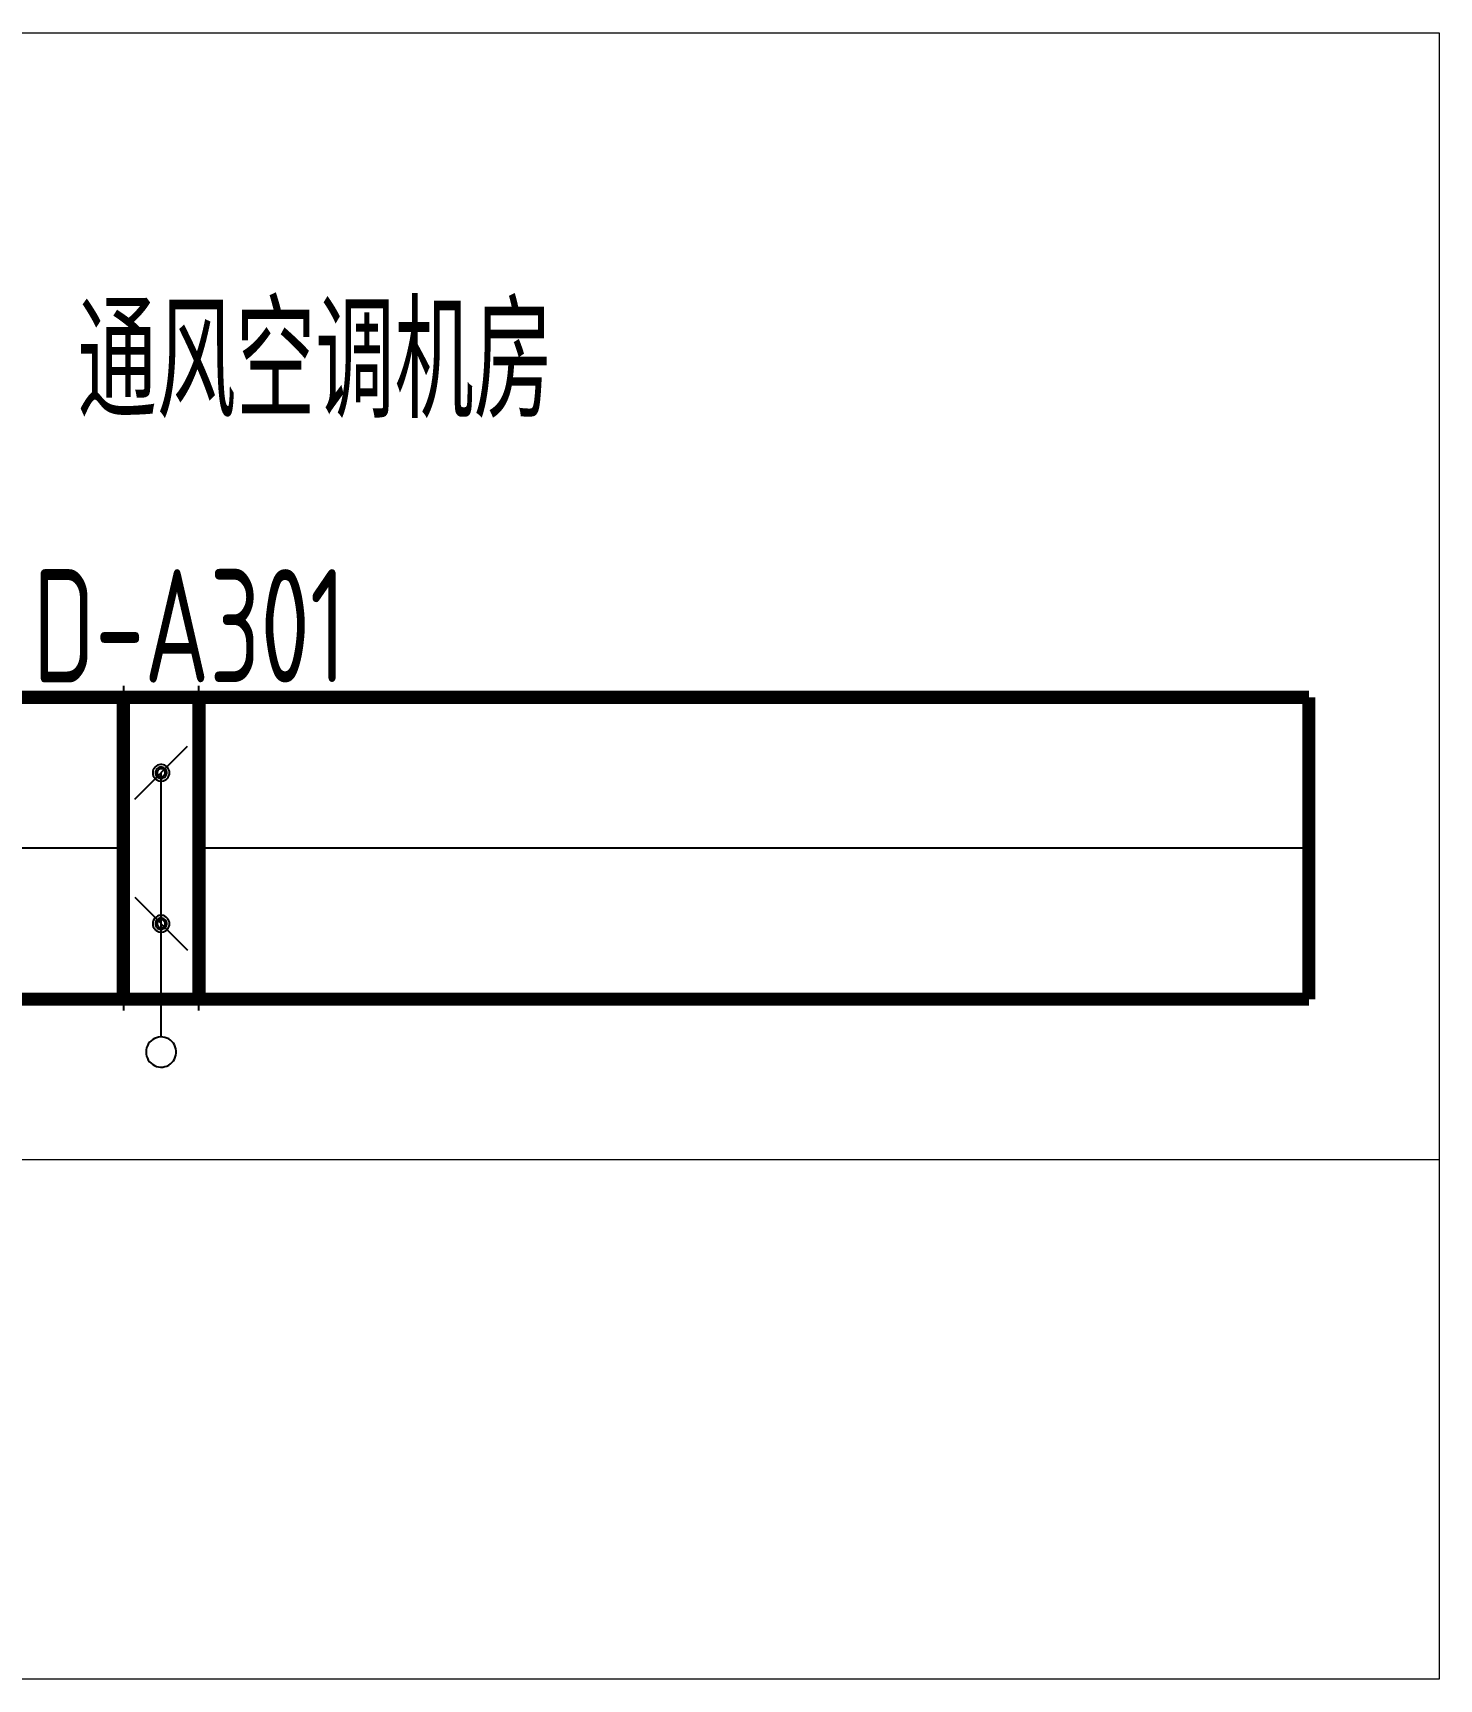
# Model space of a CAD drawing. Extents: x 4 to 13611208, y -605838 to 574722.
# Drawn here: x 13252682 to 13256407, y 232780 to 237142 of the extents above; entities that cross this region are included whole.
import ezdxf

# ---------------------------------------------------------------- set-up
doc = ezdxf.new("R2010")
doc.units = 0
doc.header["$LTSCALE"] = 1000
doc.header["$MEASUREMENT"] = 0
doc.linetypes.add('CENTER2', pattern=[28.575, 19.05, -3.175, 3.175, -3.175])
doc.linetypes.add('DOTE', pattern=[2.42, 2, -0.2, 0.02, -0.2])
for name, color, linetype in [('DUCT-K-P标注', 7, 'Continuous'), ('DUCT-K-S中心线', 5, 'CENTER2'), ('DUCT-K-S法兰', 2, 'Continuous'), ('DUCT-K-S管', 40, 'Continuous'), ('DUCT-K-S管端线', 4, 'Continuous'), ('DUCT-K-S阀门', 7, 'Continuous')]:
    doc.layers.add(name, color=color, linetype=linetype)
doc.layers.add('建筑底图', color=8, linetype='Continuous', lineweight=13)
doc.styles.add('67', font='gbenor.shx', dxfattribs={"width": 0.7, "bigfont": 'hztxt.shx'})
doc.styles.add('C', font='HZTXT_E', dxfattribs={"width": 0.7, "bigfont": 'HZTXT'})

msp = doc.modelspace()

# ---------------------------------------------------------------- linework, layer by layer
at = {"layer": 'DUCT-K-S中心线'}
for p, q in [((13252921, 234981.6), (13252097.3, 234981.6)), ((13256062.1, 234981.6), (13253121.4, 234981.6))]:
    msp.add_line(p, q, dxfattribs=at)
at = {"layer": 'DUCT-K-S法兰'}
for p, q in [((13252921.1, 235411.6), (13252921.1, 234551.6)), ((13253121.3, 234551.6), (13253121.3, 235411.6))]:
    msp.add_line(p, q, dxfattribs=at)
at = {"layer": 'DUCT-K-S法兰', "color": 18, "true_color": 0x000000}
for p in [(13252921, 234981.6, 3400), (13252921.2, 234981.6, 3400), (13253121.2, 234981.6, 3400), (13253121.4, 234981.6, 3400)]:
    msp.add_point(p, dxfattribs=at)
at = {"layer": 'DUCT-K-S管', "const_width": 35}
for points in [[(13252921, 235381.6), (13252097.3, 235381.6)], [(13252921, 234581.6), (13252921, 235381.6)], [(13252921.2, 235381.6), (13253121.2, 235381.6)], [(13256062.1, 235381.6), (13253121.4, 235381.6)], [(13253121.4, 235381.6), (13253121.4, 234581.6)], [(13256062.1, 234581.6), (13256062.1, 235381.6)], [(13252097.3, 234581.6), (13252921, 234581.6)], [(13253121.2, 234581.6), (13252921.2, 234581.6)], [(13253121.4, 234581.6), (13256062.1, 234581.6)]]:
    msp.add_lwpolyline(points, dxfattribs=at)
at = {"layer": 'DUCT-K-S管端线'}
for p, q in [((13252921.2, 234581.6), (13252921.2, 235381.6)), ((13253121.2, 234581.6), (13253121.2, 235381.6))]:
    msp.add_line(p, q, dxfattribs=at)
at = {"layer": 'DUCT-K-S阀门'}
for p, q in [((13252951.2, 235111.6), (13253091.2, 235251.6)), ((13253007.8, 235199.3), (13253004.8, 235196.5)), ((13253011.3, 235201.4), (13253007.8, 235199.3)), ((13253015.1, 235202.9), (13253011.3, 235201.4)), ((13253019.2, 235203.6), (13253015.1, 235202.9)), ((13253023.2, 235203.6), (13253019.2, 235203.6)), ((13253027.3, 235202.9), (13253023.2, 235203.6)), ((13253031.1, 235201.4), (13253027.3, 235202.9)), ((13253034.6, 235199.3), (13253031.1, 235201.4)), ((13253037.6, 235196.5), (13253034.6, 235199.3)), ((13252999.4, 235185.6), (13252999, 235181.6)), ((13252999, 235181.6), (13252999.4, 235177.5)), ((13253000.5, 235189.6), (13252999.4, 235185.6)), ((13252999.4, 235177.5), (13253000.5, 235173.6)), ((13253002.4, 235193.2), (13253000.5, 235189.6)), ((13253000.5, 235173.6), (13253002.4, 235169.9)), ((13253004.8, 235196.5), (13253002.4, 235193.2)), ((13253002.4, 235169.9), (13253004.8, 235166.6)), ((13253004.8, 235166.6), (13253007.8, 235163.9)), ((13253006.5, 235184.4), (13253006.2, 235181.6)), ((13253006.2, 235181.6), (13253006.5, 235178.7)), ((13253007.3, 235187.2), (13253006.5, 235184.4)), ((13253006.5, 235178.7), (13253007.3, 235176)), ((13253008.6, 235189.7), (13253007.3, 235187.2)), ((13253007.3, 235176), (13253008.6, 235173.5)), ((13253007.8, 235163.9), (13253011.3, 235161.7)), ((13253010.3, 235191.9), (13253008.6, 235189.7)), ((13253008.6, 235173.5), (13253010.3, 235171.2)), ((13253012.5, 235193.8), (13253010.3, 235191.9)), ((13253010.3, 235171.2), (13253012.5, 235169.4)), ((13253010.7, 235183.6), (13253010.5, 235181.6)), ((13253010.5, 235181.6), (13253010.7, 235179.5)), ((13253011.2, 235185.6), (13253010.7, 235183.6)), ((13253010.7, 235179.5), (13253011.2, 235177.6)), ((13253012.2, 235187.4), (13253011.2, 235185.6)), ((13253011.2, 235177.6), (13253012.2, 235175.8)), ((13253011.3, 235161.7), (13253015.1, 235160.3)), ((13253013.4, 235189), (13253012.2, 235187.4)), ((13253012.2, 235175.8), (13253013.4, 235174.2)), ((13253015, 235195.2), (13253012.5, 235193.8)), ((13253012.5, 235169.4), (13253015, 235167.9)), ((13253015, 235190.3), (13253013.4, 235189)), ((13253013.4, 235174.2), (13253015, 235172.8)), ((13253017.7, 235196.2), (13253015, 235195.2)), ((13253016.7, 235191.3), (13253015, 235190.3)), ((13253015, 235172.8), (13253016.7, 235171.8)), ((13253015, 235167.9), (13253017.7, 235167)), ((13253015.1, 235160.3), (13253019.2, 235159.5)), ((13253018.7, 235192), (13253016.7, 235191.3)), ((13253016.7, 235171.8), (13253018.7, 235171.1)), ((13253020.5, 235196.6), (13253017.7, 235196.2)), ((13253017.7, 235167), (13253020.5, 235166.6)), ((13253020.7, 235192.3), (13253018.7, 235192)), ((13253018.7, 235171.1), (13253020.7, 235170.9)), ((13253019.2, 235159.5), (13253023.2, 235159.5)), ((13253023.3, 235196.4), (13253020.5, 235196.6)), ((13253020.5, 235166.6), (13253023.3, 235166.7)), ((13253022.7, 235192.2), (13253020.7, 235192.3)), ((13253020.7, 235170.9), (13253022.7, 235171)), ((13253021.2, 234781.6), (13253021.2, 235181.6)), ((13253024.7, 235191.7), (13253022.7, 235192.2)), ((13253022.7, 235171), (13253024.7, 235171.4)), ((13253023.2, 235159.5), (13253027.3, 235160.3)), ((13253026.1, 235195.8), (13253023.3, 235196.4)), ((13253023.3, 235166.7), (13253026.1, 235167.4)), ((13253026.6, 235190.9), (13253024.7, 235191.7)), ((13253024.7, 235171.4), (13253026.6, 235172.3)), ((13253028.7, 235194.6), (13253026.1, 235195.8)), ((13253026.1, 235167.4), (13253028.7, 235168.6)), ((13253028.2, 235189.7), (13253026.6, 235190.9)), ((13253026.6, 235172.3), (13253028.2, 235173.5)), ((13253027.3, 235160.3), (13253031.1, 235161.7)), ((13253029.6, 235188.2), (13253028.2, 235189.7)), ((13253028.2, 235173.5), (13253029.6, 235174.9)), ((13253031, 235192.9), (13253028.7, 235194.6)), ((13253028.7, 235168.6), (13253031, 235170.2)), ((13253030.7, 235186.5), (13253029.6, 235188.2)), ((13253029.6, 235174.9), (13253030.7, 235176.7)), ((13253031.5, 235184.6), (13253030.7, 235186.5)), ((13253030.7, 235176.7), (13253031.5, 235178.6)), ((13253033, 235190.9), (13253031, 235192.9)), ((13253031, 235170.2), (13253033, 235172.3)), ((13253031.1, 235161.7), (13253034.6, 235163.9)), ((13253031.9, 235182.6), (13253031.5, 235184.6)), ((13253031.5, 235178.6), (13253031.9, 235180.6)), ((13253031.9, 235180.6), (13253031.9, 235182.6)), ((13253034.5, 235188.5), (13253033, 235190.9)), ((13253033, 235172.3), (13253034.5, 235174.7)), ((13253035.6, 235185.8), (13253034.5, 235188.5)), ((13253034.5, 235174.7), (13253035.6, 235177.3)), ((13253034.6, 235163.9), (13253037.6, 235166.6)), ((13253036.1, 235183), (13253035.6, 235185.8)), ((13253035.6, 235177.3), (13253036.1, 235180.2)), ((13253036.1, 235180.2), (13253036.1, 235183)), ((13253040, 235193.2), (13253037.6, 235196.5)), ((13253037.6, 235166.6), (13253040, 235169.9)), ((13253041.9, 235189.6), (13253040, 235193.2)), ((13253040, 235169.9), (13253041.9, 235173.6)), ((13253043, 235185.6), (13253041.9, 235189.6)), ((13253041.9, 235173.6), (13253043, 235177.5)), ((13253043.4, 235181.6), (13253043, 235185.6)), ((13253043, 235177.5), (13253043.4, 235181.6)), ((13253021.2, 234581.6), (13253021.2, 234981.6)), ((13252951.2, 234851.6), (13253091.2, 234711.6)), ((13252999.4, 234785.6), (13252999, 234781.6)), ((13252999, 234781.6), (13252999.4, 234777.5)), ((13253000.5, 234789.6), (13252999.4, 234785.6)), ((13252999.4, 234777.5), (13253000.5, 234773.6)), ((13253002.4, 234793.2), (13253000.5, 234789.6)), ((13253000.5, 234773.6), (13253002.4, 234769.9)), ((13253004.8, 234796.5), (13253002.4, 234793.2)), ((13253002.4, 234769.9), (13253004.8, 234766.6)), ((13253007.8, 234799.3), (13253004.8, 234796.5)), ((13253004.8, 234766.6), (13253007.8, 234763.9)), ((13253006.5, 234784.4), (13253006.2, 234781.6)), ((13253006.2, 234781.6), (13253006.5, 234778.7)), ((13253007.3, 234787.1), (13253006.5, 234784.4)), ((13253006.5, 234778.7), (13253007.3, 234776)), ((13253008.6, 234789.7), (13253007.3, 234787.1)), ((13253007.3, 234776), (13253008.6, 234773.5)), ((13253011.3, 234801.4), (13253007.8, 234799.3)), ((13253007.8, 234763.9), (13253011.3, 234761.7)), ((13253010.3, 234791.9), (13253008.6, 234789.7)), ((13253008.6, 234773.5), (13253010.3, 234771.2)), ((13253012.5, 234793.8), (13253010.3, 234791.9)), ((13253010.3, 234771.2), (13253012.5, 234769.3)), ((13253010.7, 234783.6), (13253010.5, 234781.6)), ((13253010.5, 234781.6), (13253010.7, 234779.5)), ((13253011.2, 234785.6), (13253010.7, 234783.6)), ((13253010.7, 234779.5), (13253011.2, 234777.6)), ((13253012.2, 234787.4), (13253011.2, 234785.6)), ((13253011.2, 234777.6), (13253012.2, 234775.8)), ((13253015.1, 234802.9), (13253011.3, 234801.4)), ((13253013.4, 234789), (13253012.2, 234787.4)), ((13253012.2, 234775.8), (13253013.4, 234774.2)), ((13253015, 234795.2), (13253012.5, 234793.8)), ((13253012.5, 234769.3), (13253015, 234767.9)), ((13253015, 234790.3), (13253013.4, 234789)), ((13253013.4, 234774.2), (13253015, 234772.8)), ((13253017.7, 234796.2), (13253015, 234795.2)), ((13253016.7, 234791.3), (13253015, 234790.3)), ((13253015, 234772.8), (13253016.7, 234771.8)), ((13253015, 234767.9), (13253017.7, 234767)), ((13253019.2, 234803.6), (13253015.1, 234802.9)), ((13253018.7, 234792), (13253016.7, 234791.3)), ((13253016.7, 234771.8), (13253018.7, 234771.1)), ((13253020.5, 234796.6), (13253017.7, 234796.2)), ((13253017.7, 234767), (13253020.5, 234766.6)), ((13253020.7, 234792.3), (13253018.7, 234792)), ((13253018.7, 234771.1), (13253020.7, 234770.9)), ((13253023.2, 234803.6), (13253019.2, 234803.6)), ((13253023.3, 234796.4), (13253020.5, 234796.6)), ((13253020.5, 234766.6), (13253023.3, 234766.7)), ((13253022.7, 234792.2), (13253020.7, 234792.3)), ((13253020.7, 234770.9), (13253022.7, 234770.9)), ((13253024.7, 234791.7), (13253022.7, 234792.2)), ((13253022.7, 234770.9), (13253024.7, 234771.4)), ((13253027.3, 234802.9), (13253023.2, 234803.6)), ((13253026.1, 234795.8), (13253023.3, 234796.4)), ((13253023.3, 234766.7), (13253026.1, 234767.4)), ((13253026.6, 234790.9), (13253024.7, 234791.7)), ((13253024.7, 234771.4), (13253026.6, 234772.3)), ((13253028.7, 234794.6), (13253026.1, 234795.8)), ((13253026.1, 234767.4), (13253028.7, 234768.6)), ((13253028.2, 234789.7), (13253026.6, 234790.9)), ((13253026.6, 234772.3), (13253028.2, 234773.5)), ((13253031.1, 234801.4), (13253027.3, 234802.9)), ((13253029.6, 234788.2), (13253028.2, 234789.7)), ((13253028.2, 234773.5), (13253029.6, 234774.9)), ((13253031, 234792.9), (13253028.7, 234794.6)), ((13253028.7, 234768.6), (13253031, 234770.2)), ((13253030.7, 234786.5), (13253029.6, 234788.2)), ((13253029.6, 234774.9), (13253030.7, 234776.7)), ((13253031.5, 234784.6), (13253030.7, 234786.5)), ((13253030.7, 234776.7), (13253031.5, 234778.5)), ((13253033, 234790.8), (13253031, 234792.9)), ((13253031, 234770.2), (13253033, 234772.3)), ((13253034.6, 234799.3), (13253031.1, 234801.4)), ((13253031.1, 234761.7), (13253034.6, 234763.9)), ((13253031.9, 234782.6), (13253031.5, 234784.6)), ((13253031.5, 234778.5), (13253031.9, 234780.6)), ((13253031.9, 234780.6), (13253031.9, 234782.6)), ((13253034.5, 234788.4), (13253033, 234790.8)), ((13253033, 234772.3), (13253034.5, 234774.7)), ((13253035.6, 234785.8), (13253034.5, 234788.4)), ((13253034.5, 234774.7), (13253035.6, 234777.3)), ((13253037.6, 234796.5), (13253034.6, 234799.3)), ((13253034.6, 234763.9), (13253037.6, 234766.6)), ((13253036.1, 234783), (13253035.6, 234785.8)), ((13253035.6, 234777.3), (13253036.1, 234780.1)), ((13253036.1, 234780.1), (13253036.1, 234783)), ((13253040, 234793.2), (13253037.6, 234796.5)), ((13253037.6, 234766.6), (13253040, 234769.9)), ((13253041.9, 234789.6), (13253040, 234793.2)), ((13253040, 234769.9), (13253041.9, 234773.6)), ((13253043, 234785.6), (13253041.9, 234789.6)), ((13253041.9, 234773.6), (13253043, 234777.5)), ((13253043.4, 234781.6), (13253043, 234785.6)), ((13253043, 234777.5), (13253043.4, 234781.6)), ((13253011.3, 234761.7), (13253015.1, 234760.3)), ((13253015.1, 234760.3), (13253019.2, 234759.5)), ((13253019.2, 234759.5), (13253023.2, 234759.5)), ((13253023.2, 234759.5), (13253027.3, 234760.3)), ((13253027.3, 234760.3), (13253031.1, 234761.7)), ((13253021.2, 234481.6), (13253021.2, 234581.6)), ((13252984.7, 234457.8), (13252982.7, 234452.6)), ((13252987.3, 234462.8), (13252984.7, 234457.8)), ((13252990.6, 234467.3), (13252987.3, 234462.8)), ((13252994.4, 234471.3), (13252990.6, 234467.3)), ((13252998.8, 234474.7), (13252994.4, 234471.3)), ((13253003.7, 234477.5), (13252998.8, 234474.7)), ((13253008.8, 234479.6), (13253003.7, 234477.5)), ((13253014.3, 234481), (13253008.8, 234479.6)), ((13253019.8, 234481.5), (13253014.3, 234481)), ((13253025.4, 234481.3), (13253019.8, 234481.5)), ((13253030.9, 234480.4), (13253025.4, 234481.3)), ((13253036.2, 234478.7), (13253030.9, 234480.4)), ((13253041.2, 234476.2), (13253036.2, 234478.7)), ((13253045.8, 234473.1), (13253041.2, 234476.2)), ((13253050, 234469.4), (13253045.8, 234473.1)), ((13253053.6, 234465.1), (13253050, 234469.4)), ((13253056.5, 234460.3), (13253053.6, 234465.1)), ((13253058.8, 234455.2), (13253056.5, 234460.3)), ((13252981.6, 234447.1), (13252981.2, 234441.6)), ((13252981.2, 234441.6), (13252981.6, 234436)), ((13252982.7, 234452.6), (13252981.6, 234447.1)), ((13252981.6, 234436), (13252982.7, 234430.5)), ((13252982.7, 234430.5), (13252984.7, 234425.3)), ((13252984.7, 234425.3), (13252987.3, 234420.4)), ((13252987.3, 234420.4), (13252990.6, 234415.9)), ((13252990.6, 234415.9), (13252994.4, 234411.8)), ((13253050, 234413.8), (13253053.6, 234418.1)), ((13253053.6, 234418.1), (13253056.5, 234422.8)), ((13253056.5, 234422.8), (13253058.8, 234427.9)), ((13253060.3, 234449.9), (13253058.8, 234455.2)), ((13253058.8, 234427.9), (13253060.3, 234433.3)), ((13253061.1, 234444.4), (13253060.3, 234449.9)), ((13253060.3, 234433.3), (13253061.1, 234438.8)), ((13253061.1, 234438.8), (13253061.1, 234444.4)), ((13252994.4, 234411.8), (13252998.8, 234408.4)), ((13252998.8, 234408.4), (13253003.7, 234405.6)), ((13253003.7, 234405.6), (13253008.8, 234403.5)), ((13253008.8, 234403.5), (13253014.3, 234402.2)), ((13253014.3, 234402.2), (13253019.8, 234401.6)), ((13253019.8, 234401.6), (13253025.4, 234401.8)), ((13253025.4, 234401.8), (13253030.9, 234402.8)), ((13253030.9, 234402.8), (13253036.2, 234404.5)), ((13253036.2, 234404.5), (13253041.2, 234406.9)), ((13253041.2, 234406.9), (13253045.8, 234410)), ((13253045.8, 234410), (13253050, 234413.8))]:
    msp.add_line(p, q, dxfattribs=at)
at = {"layer": '建筑底图', "color": 8}
msp.add_lwpolyline([(13246562, 237142), (13256407, 237142), (13256407, 232780), (13246562, 232780)], close=True, dxfattribs=at)
at = {"layer": '建筑底图', "color": 8, "linetype": 'DOTE', "ltscale": 10}
msp.add_lwpolyline([(13246783.5, 234157), (13256407, 234157)], dxfattribs=at)

# ---------------------------------------------------------------- texts
at = {"layer": 'DUCT-K-P标注', "style": '67', "width": 0.75}
msp.add_text('D-A301', height=300, dxfattribs=at).set_placement((13252681.1, 235421.1, 3400))
at = {"layer": '建筑底图', "color": 8, "style": 'C', "width": 0.7}
msp.add_text('通风空调机房', height=300, dxfattribs=at).set_placement((13252799.7, 236121.5, 0))

doc.saveas('drawing.dxf')
